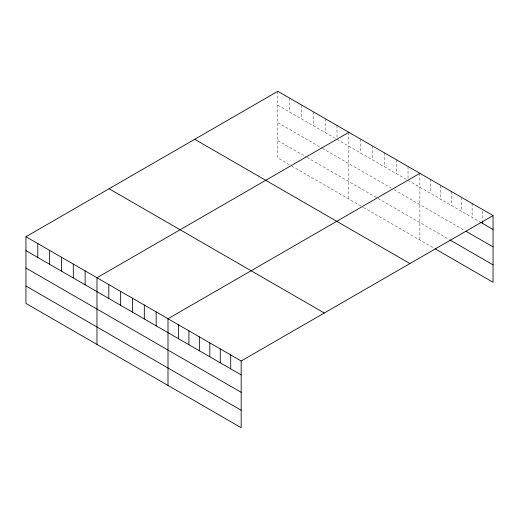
<?xml version="1.0" encoding="UTF-8"?>
<svg xmlns="http://www.w3.org/2000/svg" width="519" height="519" viewBox="0 0 519 519"><rect width="100%" height="100%" fill="white"/><g stroke="black" fill="none" stroke-linecap="round" stroke-linejoin="round"><path stroke-width="0.39" stroke-dasharray="2.6 1.95" d="M277.827 91.312L277.827 158.01L289.667 164.847M277.827 105.208L335.618 138.579M337.013 139.384L406.643 179.58M408.038 180.385L479.809 221.821M277.827 122.633L321.696 147.96M322.39 148.363L391.326 188.163M394.109 189.772L464.479 230.397M277.827 140.584L306.379 157.069M307.073 157.471L377.397 198.076M378.098 198.479L449.143 239.493M291.756 166.048L362.775 207.055M363.475 207.457L434.507 248.471M482.599 211.077L482.599 220.341M472.141 203.5L472.141 217.396M461.689 197.467L461.689 211.363M451.238 191.427L451.238 205.329M440.78 185.393L440.78 199.29M430.329 179.36L430.329 193.256M419.871 173.32L419.871 240.018M408.038 166.489L408.038 178.841M396.198 159.651L396.198 173.554M384.365 152.82L384.365 166.716M372.525 145.988L372.525 159.884M360.686 139.15L360.686 153.047M348.852 132.319L348.852 199.017M337.013 125.481L337.013 137.84M325.173 118.65L325.173 132.546M313.34 111.812L313.34 125.715M301.5 104.981L301.5 118.877M289.667 98.143L289.667 112.046"/><path stroke-width="0.78" d="M493.05 215.567L241.173 360.99L241.173 427.688L25.95 303.433L25.95 236.729L277.827 91.312L493.05 215.567L493.05 282.271L435.207 248.873M348.852 132.319L96.975 277.736L96.975 344.434M419.871 173.32L168 318.744L168 385.442M480.503 222.223L493.05 229.469M465.867 231.202L493.05 246.895M449.843 239.901L493.05 264.846M194.709 139.3L409.932 263.561M109.068 188.741L324.291 313.002M25.95 236.729L241.173 360.99M25.95 250.632L241.173 374.887M25.95 268.057L241.173 392.312M25.95 286.008L241.173 410.263M482.599 221.113L482.599 223.436M230.721 354.957L230.721 368.853M220.264 348.917L220.264 362.82M209.812 342.884L209.812 356.78M199.361 336.85L199.361 350.747M188.903 330.811L188.903 344.713M178.452 324.777L178.452 338.673M156.161 311.906L156.161 325.809M144.321 305.075L144.321 318.971M132.488 298.237L132.488 312.14M120.648 291.406L120.648 305.302M108.808 284.568L108.808 298.47M85.135 270.905L85.135 284.801M73.302 264.067L73.302 277.97M61.463 257.236L61.463 271.132M49.623 250.398L49.623 264.301M37.79 243.567L37.79 257.463"/></g></svg>
